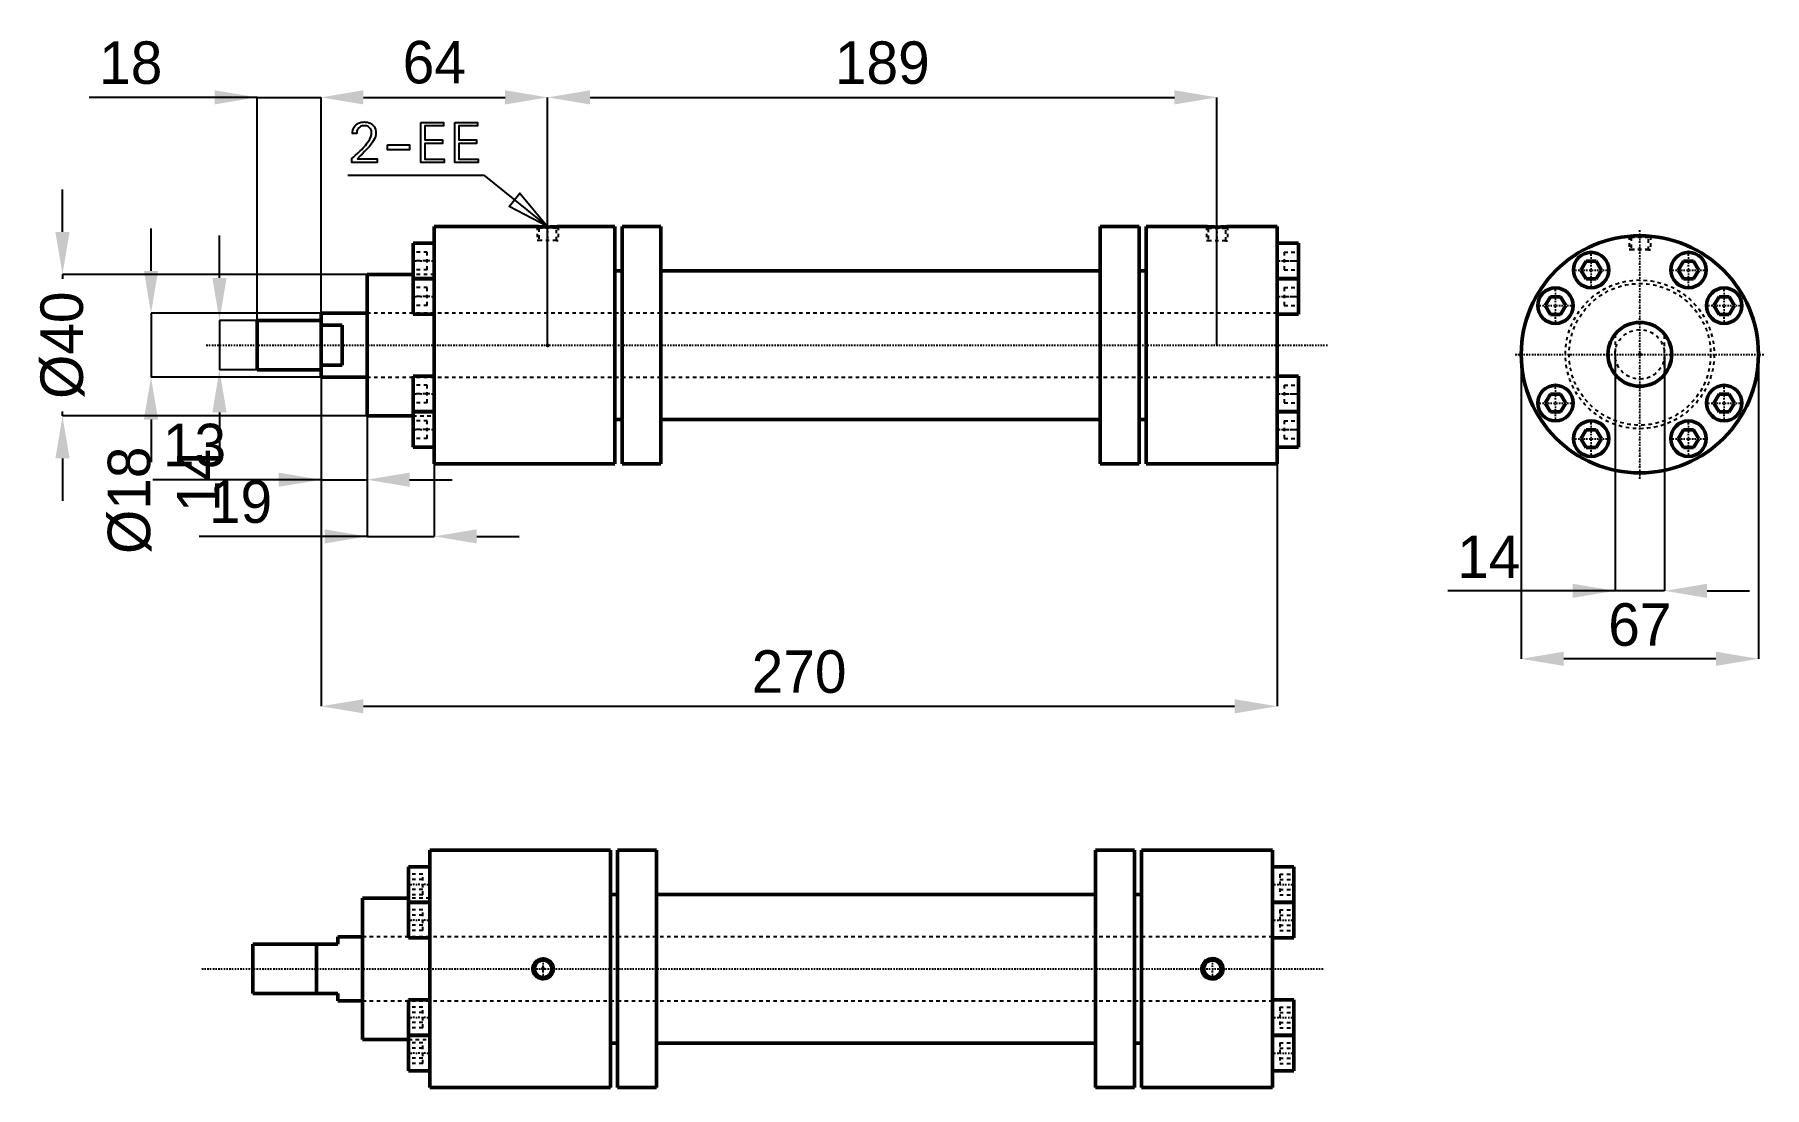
# Model space of a CAD drawing. Header units: millimetres. Extents: x -63 to 426, y -210 to 88.
import ezdxf

# ---------------------------------------------------------------- set-up
doc = ezdxf.new("R2010")
doc.units = ezdxf.units.MM
doc.linetypes.add('Center', pattern=[1.5, 0.45, -0.5, 0.05, -0.5])
doc.linetypes.add('Dashed', pattern=[2, 1, -1])
for name, color, linetype, lineweight in [('2d ConnectionPoints', 7, 'Continuous', 50), ('AM_0', 7, 'Continuous', 50), ('AM_5', 3, 'Continuous', 25), ('AM_7', 7, 'Center', 25), ('AM_9', 6, 'Dashed', 25)]:
    doc.layers.add(name, color=color, linetype=linetype, lineweight=lineweight)
doc.dimstyles.new('ISO-25', dxfattribs={"dimtxt": 2.5, "dimasz": 2.5, "dimexe": 1.25, "dimexo": 0.625, "dimtad": 1, "dimtxsty": 'Standard', "dimcen": 2.5, "dimadec": 0, "dimazin": 0, "dimtfac": 1, "dimtmove": 0, "dimatfit": 3, "dimfxl": 0, "dimarcsym": 0})

# ---------------------------------------------------------------- blocks, each defined once
blk = doc.blocks.new('1_REG160AM00C32100RC2M1415_0_in_REG160AM00C32100RCM1415_0')
at = {"layer": 'AM_0'}
for p, q in [((79.11, 33.5), (50, 33.5)), ((50, 33.5), (50, -33.5)), ((101, 33.5), (84.9, 33.5)), ((101, 33.5), (101, -33.5)), ((114, 33.5), (103, 33.5)), ((103, 33.5), (103, -33.5)), ((114, 33.5), (114, -33.5)), ((249, 33.5), (238, 33.5)), ((238, 33.5), (238, -33.5)), ((249, 33.5), (249, -33.5)), ((268.01, 33.5), (251, 33.5)), ((251, 33.5), (251, -33.5)), ((288, 33.5), (273.99, 33.5)), ((288, 33.5), (288, -33.5)), ((50, 28.82), (44, 28.82)), ((44, 28.82), (44, 18.82)), ((294, 28.82), (288, 28.82)), ((294, 28.82), (294, 18.82)), ((44, 20), (31, 20)), ((31, 20), (31, -20)), ((103, 21), (101, 21)), ((238, 21), (114, 21)), ((251, 21), (249, 21)), ((44, 18.82), (50, 18.82)), ((50, 18.75), (44, 18.75)), ((44, 18.75), (44, 8.75)), ((288, 18.82), (294, 18.82)), ((294, 18.75), (288, 18.75)), ((294, 18.75), (294, 8.75)), ((44, 8.75), (50, 8.75)), ((288, 8.75), (294, 8.75)), ((50, -8.75), (44, -8.75)), ((44, -8.75), (44, -18.75)), ((294, -8.75), (288, -8.75)), ((294, -8.75), (294, -18.75)), ((44, -18.75), (50, -18.75)), ((50, -18.82), (44, -18.82)), ((44, -18.82), (44, -28.82)), ((288, -18.75), (294, -18.75)), ((294, -18.82), (288, -18.82)), ((294, -18.82), (294, -28.82)), ((31, -20), (44, -20)), ((101, -21), (103, -21)), ((114, -21), (238, -21)), ((249, -21), (251, -21)), ((44, -28.82), (50, -28.82)), ((288, -28.82), (294, -28.82)), ((50, -33.5), (101, -33.5)), ((103, -33.5), (114, -33.5)), ((238, -33.5), (249, -33.5)), ((251, -33.5), (288, -33.5))]:
    blk.add_line(p, q, dxfattribs=at)
for points in [[(84.9, 33.5), (84.9, 33.5), (84.85, 33.5), (84.73, 33.49), (84.54, 33.47), (84.28, 33.46), (83.96, 33.44), (83.59, 33.42), (83.16, 33.4), (82.7, 33.39), (82.21, 33.38), (81.71, 33.39), (81.22, 33.39), (80.73, 33.41), (80.31, 33.42), (79.91, 33.44), (79.6, 33.46), (79.35, 33.48), (79.19, 33.49), (79.11, 33.5), (79.1, 33.5)], [(274, 33.5), (274, 33.5), (273.95, 33.5), (273.82, 33.49), (273.62, 33.47), (273.35, 33.45), (273.02, 33.43), (272.63, 33.41), (272.2, 33.4), (271.71, 33.38), (271.21, 33.38), (270.69, 33.38), (270.18, 33.39), (269.68, 33.4), (269.24, 33.42), (268.83, 33.44), (268.51, 33.46), (268.26, 33.48), (268.09, 33.49), (268.01, 33.5), (268, 33.5)]]:
    blk.add_lwpolyline(points, dxfattribs=at)
at = {"layer": 'AM_5', "linetype": 'Dashed'}
for p, q in [((79, 33.5), (79, 29.6)), ((79.54, 29.6), (79, 29.6)), ((84.46, 29.6), (85, 29.6)), ((85, 33.5), (85, 29.6)), ((268, 33.5), (268, 29.5)), ((268.54, 29.5), (268, 29.5)), ((273.46, 29.5), (274, 29.5)), ((274, 33.5), (274, 29.5))]:
    blk.add_line(p, q, dxfattribs=at)
at = {"layer": 'AM_7'}
for p, q in [((82, 33.8), (82, 29.4)), ((271, 33.7), (271, 29.3)), ((50.3, 23.82), (43.7, 23.82)), ((287.7, 23.82), (294.3, 23.82)), ((50.3, 13.75), (43.7, 13.75)), ((287.7, 13.75), (294.3, 13.75)), ((50.3, -13.75), (43.7, -13.75)), ((287.7, -13.75), (294.3, -13.75)), ((50.3, -23.82), (43.7, -23.82)), ((287.7, -23.82), (294.3, -23.82))]:
    blk.add_line(p, q, dxfattribs=at)
at = {"layer": 'AM_9'}
for p, q in [((79.1, 33.5), (79.54, 33.06)), ((79.54, 33.06), (79.54, 29.6)), ((84.46, 33.06), (79.54, 33.06)), ((84.46, 29.6), (79.54, 29.6)), ((84.46, 33.06), (84.9, 33.5)), ((84.46, 29.6), (84.46, 33.06)), ((268, 33.5), (268.54, 32.96)), ((268.54, 32.96), (268.54, 29.5)), ((273.46, 32.96), (268.54, 32.96)), ((273.46, 29.5), (268.54, 29.5)), ((273.46, 32.96), (274, 33.5)), ((273.46, 29.5), (273.46, 32.96)), ((48, 26.32), (44, 26.32)), ((48, 21.32), (48, 26.32)), ((290, 26.32), (294, 26.32)), ((290, 26.32), (290, 21.32)), ((48, 23.82), (44, 23.82)), ((48, 21.32), (44, 21.32)), ((50, 20), (44, 20)), ((290, 23.82), (294, 23.82)), ((290, 21.32), (294, 21.32)), ((48, 16.25), (44, 16.25)), ((48, 11.25), (48, 16.25)), ((290, 16.25), (294, 16.25)), ((290, 16.25), (290, 11.25)), ((48, 13.75), (44, 13.75)), ((48, 11.25), (44, 11.25)), ((290, 13.75), (294, 13.75)), ((290, 11.25), (294, 11.25)), ((288, 9), (31, 9)), ((31, -9), (288, -9)), ((48, -11.25), (44, -11.25)), ((48, -13.75), (44, -13.75)), ((48, -16.25), (48, -11.25)), ((290, -11.25), (294, -11.25)), ((290, -11.25), (290, -16.25)), ((290, -13.75), (294, -13.75)), ((48, -16.25), (44, -16.25)), ((290, -16.25), (294, -16.25)), ((44, -20), (50, -20)), ((48, -21.32), (44, -21.32)), ((48, -23.82), (44, -23.82)), ((48, -26.32), (48, -21.32)), ((290, -21.32), (294, -21.32)), ((290, -21.32), (290, -26.32)), ((290, -23.82), (294, -23.82)), ((48, -26.32), (44, -26.32)), ((290, -26.32), (294, -26.32))]:
    blk.add_line(p, q, dxfattribs=at)
blk = doc.blocks.new('2_REG160AM00C32100RC1M1415_0_in_REG160AM00C32100RCM1415_0')
at = {"layer": 'AM_0'}
for p, q in [((18, 7), (0, 7)), ((0, 7), (0, -7)), ((18, 9), (18, -9)), ((31, 9), (18, 9)), ((24, 5.66), (18, 5.66)), ((24, 5.66), (24, -5.66)), ((0, -7), (18, -7)), ((24, -5.66), (18, -5.66)), ((18, -9), (31, -9))]:
    blk.add_line(p, q, dxfattribs=at)
at = {"layer": 'AM_7'}
blk.add_line((-14.4, 0), (302.4, 0), dxfattribs=at)
at = {"layer": 'AM_9'}
for p, q in [((288, 9), (31, 9)), ((31, -9), (288, -9))]:
    blk.add_line(p, q, dxfattribs=at)
blk = doc.blocks.new('*D3')
at = {"layer": 'AM_5', "color": 0, "lineweight": -2}
for p, q in [((-55, 32), (-55, 44)), ((31, 20), (-55, 20)), ((-55, 20), (-55, 18.73)), ((-55, -20), (-55, -18.73)), ((31, -20), (-55, -20)), ((-55, -32), (-55, -44))]:
    blk.add_line(p, q, dxfattribs=at)
at = {"layer": 'AM_5', "color": 0}
for points in [[(-57, 32), (-53, 32), (-55, 20)], [(-53, -32), (-57, -32), (-55, -20)]]:
    blk.add_solid(points, dxfattribs=at)
at = {"layer": 'Defpoints', "color": 0}
for p in [(31, 20), (-55, -20), (31, -20)]:
    blk.add_point(p, dxfattribs=at)
at = {"layer": 'AM_5', "color": 0, "insert": (-55, 0), "char_height": 12, "attachment_point": 5, "rotation": 90}
blk.add_mtext('Ø40', dxfattribs=at)
blk = doc.blocks.new('*D4')
at = {"layer": 'AM_5', "color": 0, "lineweight": -2}
for p, q in [((-10.67, 19), (-10.67, 31)), ((0, 7), (-10.67, 7)), ((-10.67, 7), (-10.67, -7)), ((0, -7), (-10.67, -7)), ((-10.67, -19), (-10.67, -31))]:
    blk.add_line(p, q, dxfattribs=at)
at = {"layer": 'AM_5', "color": 0}
for points in [[(-12.67, 19), (-8.67, 19), (-10.67, 7)], [(-8.67, -19), (-12.67, -19), (-10.67, -7)]]:
    blk.add_solid(points, dxfattribs=at)
at = {"layer": 'Defpoints', "color": 0}
for p in [(0, 7), (-10.67, -7), (0, -7)]:
    blk.add_point(p, dxfattribs=at)
at = {"layer": 'AM_5', "color": 0, "insert": (-16.67, -38.2), "char_height": 12, "attachment_point": 5, "rotation": 90}
blk.add_mtext('14', dxfattribs=at)
blk = doc.blocks.new('*D5')
at = {"layer": 'AM_5', "color": 0, "lineweight": -2}
for p, q in [((-30, 21), (-30, 33)), ((18, 9), (-30, 9)), ((-30, 9), (-30, -9)), ((18, -9), (-30, -9)), ((-30, -21), (-30, -33))]:
    blk.add_line(p, q, dxfattribs=at)
at = {"layer": 'AM_5', "color": 0}
for points in [[(-32, 21), (-28, 21), (-30, 9)], [(-28, -21), (-32, -21), (-30, -9)]]:
    blk.add_solid(points, dxfattribs=at)
at = {"layer": 'Defpoints', "color": 0}
for p in [(18, 9), (-30, -9), (18, -9)]:
    blk.add_point(p, dxfattribs=at)
at = {"layer": 'AM_5', "color": 0, "insert": (-36, -43.8), "char_height": 12, "attachment_point": 5, "rotation": 90}
blk.add_mtext('Ø18', dxfattribs=at)
blk = doc.blocks.new('*D6')
at = {"layer": 'AM_5', "color": 0, "lineweight": -2}
for p, q in [((0, 70), (-47.44, 70)), ((-12, 70), (-24, 70)), ((0, 0), (0, 70)), ((0, 70), (18, 70)), ((18, 0), (18, 70)), ((30, 70), (42, 70))]:
    blk.add_line(p, q, dxfattribs=at)
at = {"layer": 'AM_5', "color": 0}
for points in [[(-12, 68), (-12, 72), (0, 70)], [(30, 72), (30, 68), (18, 70)]]:
    blk.add_solid(points, dxfattribs=at)
at = {"layer": 'Defpoints', "color": 0}
for p in [(18, 70), (0, 0), (18, 0)]:
    blk.add_point(p, dxfattribs=at)
at = {"layer": 'AM_5', "color": 0, "insert": (-35.72, 79.73), "char_height": 12, "attachment_point": 5}
blk.add_mtext('18', dxfattribs=at)
blk = doc.blocks.new('*D7')
at = {"layer": 'AM_5', "color": 0, "lineweight": -2}
for p, q in [((18, 0), (18, 70)), ((30, 70), (70, 70)), ((82, 0), (82, 70))]:
    blk.add_line(p, q, dxfattribs=at)
at = {"layer": 'AM_5', "color": 0}
for points in [[(30, 72), (30, 68), (18, 70)], [(70, 68), (70, 72), (82, 70)]]:
    blk.add_solid(points, dxfattribs=at)
at = {"layer": 'Defpoints', "color": 0}
for p in [(82, 70), (18, 0), (82, 0)]:
    blk.add_point(p, dxfattribs=at)
at = {"layer": 'AM_5', "color": 0, "insert": (50, 79.86), "char_height": 12, "attachment_point": 5}
blk.add_mtext('64', dxfattribs=at)
blk = doc.blocks.new('*D8')
at = {"layer": 'AM_5', "color": 0, "lineweight": -2}
for p, q in [((18, 0), (18, -38)), ((31, 0), (31, -38)), ((18, -38), (-29.44, -38)), ((6, -38), (-6, -38)), ((18, -38), (31, -38)), ((43, -38), (55, -38))]:
    blk.add_line(p, q, dxfattribs=at)
at = {"layer": 'AM_5', "color": 0}
for points in [[(6, -40), (6, -36), (18, -38)], [(43, -36), (43, -40), (31, -38)]]:
    blk.add_solid(points, dxfattribs=at)
at = {"layer": 'Defpoints', "color": 0}
for p in [(18, 0), (31, 0), (31, -38)]:
    blk.add_point(p, dxfattribs=at)
at = {"layer": 'AM_5', "color": 0, "insert": (-17.72, -28.27), "char_height": 12, "attachment_point": 5}
blk.add_mtext('13', dxfattribs=at)
blk = doc.blocks.new('*D9')
at = {"layer": 'AM_5', "color": 0, "lineweight": -2}
for p, q in [((31, 0), (31, -54)), ((50, 0), (50, -54)), ((31, -54), (-16.44, -54)), ((19, -54), (7, -54)), ((31, -54), (50, -54)), ((62, -54), (74, -54))]:
    blk.add_line(p, q, dxfattribs=at)
at = {"layer": 'AM_5', "color": 0}
for points in [[(19, -56), (19, -52), (31, -54)], [(62, -52), (62, -56), (50, -54)]]:
    blk.add_solid(points, dxfattribs=at)
at = {"layer": 'Defpoints', "color": 0}
for p in [(31, 0), (50, 0), (50, -54)]:
    blk.add_point(p, dxfattribs=at)
at = {"layer": 'AM_5', "color": 0, "insert": (-4.72, -44.27), "char_height": 12, "attachment_point": 5}
blk.add_mtext('19', dxfattribs=at)
blk = doc.blocks.new('*D10')
at = {"layer": 'AM_5', "color": 0, "lineweight": -2}
for p, q in [((18, 0), (18, -102)), ((288, 0), (288, -102)), ((30, -102), (276, -102))]:
    blk.add_line(p, q, dxfattribs=at)
at = {"layer": 'AM_5', "color": 0}
for points in [[(30, -100), (30, -104), (18, -102)], [(276, -104), (276, -100), (288, -102)]]:
    blk.add_solid(points, dxfattribs=at)
at = {"layer": 'Defpoints', "color": 0}
for p in [(18, 0), (288, 0), (288, -102)]:
    blk.add_point(p, dxfattribs=at)
at = {"layer": 'AM_5', "color": 0, "insert": (153, -92.27), "char_height": 12, "attachment_point": 5}
blk.add_mtext('270', dxfattribs=at)
blk = doc.blocks.new('*D11')
at = {"layer": 'AM_5', "color": 0, "lineweight": -2}
for p, q in [((82, 0), (82, 70)), ((94, 70), (259, 70)), ((271, 0), (271, 70))]:
    blk.add_line(p, q, dxfattribs=at)
at = {"layer": 'AM_5', "color": 0}
for points in [[(94, 72), (94, 68), (82, 70)], [(259, 68), (259, 72), (271, 70)]]:
    blk.add_solid(points, dxfattribs=at)
at = {"layer": 'Defpoints', "color": 0}
for p in [(271, 70), (82, 0), (271, 0)]:
    blk.add_point(p, dxfattribs=at)
at = {"layer": 'AM_5', "color": 0, "insert": (176.5, 79.73), "char_height": 12, "attachment_point": 5}
blk.add_mtext('189', dxfattribs=at)
blk = doc.blocks.new('1_REG160AM00C32100RC2M1415_0_in_REG160AM00C32100RCM1415_4')
at = {"layer": 'AM_0'}
for p, q in [((50, 33.5), (50, -33.5)), ((101, 33.5), (50, 33.5)), ((101, 33.5), (101, -33.5)), ((103, 33.5), (103, -33.5)), ((114, 33.5), (103, 33.5)), ((114, 33.5), (114, -33.5)), ((238, 33.5), (238, -33.5)), ((249, 33.5), (238, 33.5)), ((249, 33.5), (249, -33.5)), ((251, 33.5), (251, -33.5)), ((288, 33.5), (251, 33.5)), ((288, 33.5), (288, -33.5)), ((44, 28.82), (44, 18.82)), ((50, 28.82), (44, 28.82)), ((294, 28.82), (288, 28.82)), ((294, 28.82), (294, 18.82)), ((31, 20), (31, -20)), ((44, 20), (31, 20)), ((103, 21), (101, 21)), ((238, 21), (114, 21)), ((251, 21), (249, 21)), ((44, 18.82), (50, 18.82)), ((44, 18.75), (44, 8.75)), ((50, 18.75), (44, 18.75)), ((288, 18.82), (294, 18.82)), ((294, 18.75), (288, 18.75)), ((294, 18.75), (294, 8.75)), ((44, 8.75), (50, 8.75)), ((288, 8.75), (294, 8.75)), ((44, -8.75), (44, -18.75)), ((50, -8.75), (44, -8.75)), ((294, -8.75), (288, -8.75)), ((294, -8.75), (294, -18.75)), ((44, -18.75), (50, -18.75)), ((44, -18.82), (44, -28.82)), ((50, -18.82), (44, -18.82)), ((288, -18.75), (294, -18.75)), ((294, -18.82), (288, -18.82)), ((294, -18.82), (294, -28.82)), ((31, -20), (44, -20)), ((101, -21), (103, -21)), ((114, -21), (238, -21)), ((249, -21), (251, -21)), ((44, -28.82), (50, -28.82)), ((288, -28.82), (294, -28.82)), ((50, -33.5), (101, -33.5)), ((103, -33.5), (114, -33.5)), ((238, -33.5), (249, -33.5)), ((251, -33.5), (288, -33.5))]:
    blk.add_line(p, q, dxfattribs=at)
for points in [[(79.99, 2), (80.31, 2.26), (80.68, 2.48), (81.13, 2.65), (81.61, 2.76), (82.11, 2.78), (82.61, 2.72), (83.09, 2.58), (83.55, 2.35), (83.95, 2.06), (84.3, 1.7), (84.56, 1.3), (84.76, 0.85), (84.87, 0.41), (84.9, -0.06), (84.85, -0.5), (84.73, -0.94), (84.54, -1.35), (84.28, -1.72), (83.96, -2.05), (83.59, -2.33), (83.16, -2.55), (82.7, -2.7), (82.21, -2.78), (81.71, -2.77), (81.22, -2.68), (80.73, -2.5), (80.31, -2.26), (79.91, -1.93), (79.6, -1.56), (79.35, -1.13), (79.19, -0.7), (79.11, -0.23), (79.11, 0.22), (79.19, 0.67), (79.33, 1.09), (79.55, 1.49), (79.99, 2)], [(268.92, 2.07), (269.26, 2.34), (269.64, 2.56), (270.11, 2.75), (270.61, 2.85), (271.12, 2.87), (271.64, 2.81), (272.14, 2.66), (272.61, 2.42), (273.02, 2.12), (273.39, 1.74), (273.66, 1.33), (273.86, 0.87), (273.97, 0.41), (274, -0.08), (273.95, -0.53), (273.82, -0.98), (273.62, -1.4), (273.35, -1.78), (273.02, -2.12), (272.63, -2.41), (272.2, -2.64), (271.71, -2.79), (271.21, -2.87), (270.69, -2.86), (270.18, -2.77), (269.68, -2.58), (269.24, -2.33), (268.83, -1.99), (268.51, -1.61), (268.26, -1.16), (268.09, -0.71), (268.01, -0.23), (268.01, 0.24), (268.09, 0.7), (268.24, 1.13), (268.47, 1.54), (268.92, 2.07)]]:
    blk.add_lwpolyline(points, dxfattribs=at)
for centre in [(82, 0), (271, 0)]:
    blk.add_circle(centre, 2.46, dxfattribs=at)
at = {"layer": 'AM_5'}
for centre in [(82, 0), (271, 0)]:
    blk.add_arc(centre, 3, 75, 15, dxfattribs=at)
at = {"layer": 'AM_7'}
for p, q in [((50.3, 23.82), (43.7, 23.82)), ((287.7, 23.82), (294.3, 23.82)), ((50.3, 13.75), (43.7, 13.75)), ((287.7, 13.75), (294.3, 13.75)), ((82, -2.58), (82, 2.58)), ((271, -2.58), (271, 2.58)), ((50.3, -13.75), (43.7, -13.75)), ((287.7, -13.75), (294.3, -13.75)), ((50.3, -23.82), (43.7, -23.82)), ((287.7, -23.82), (294.3, -23.82))]:
    blk.add_line(p, q, dxfattribs=at)
at = {"layer": 'AM_9'}
for p, q in [((48, 26.7), (44, 26.7)), ((48, 25.26), (44, 25.26)), ((48, 20.93), (48, 26.7)), ((290, 26.7), (294, 26.7)), ((290, 26.7), (290, 20.93)), ((290, 25.26), (294, 25.26)), ((48, 22.37), (44, 22.37)), ((48, 20.93), (44, 20.93)), ((50, 20), (44, 20)), ((290, 22.37), (294, 22.37)), ((290, 20.93), (294, 20.93)), ((48, 16.64), (44, 16.64)), ((48, 15.19), (44, 15.19)), ((48, 10.86), (48, 16.64)), ((290, 16.64), (294, 16.64)), ((290, 16.64), (290, 10.86)), ((290, 15.19), (294, 15.19)), ((48, 12.31), (44, 12.31)), ((48, 10.86), (44, 10.86)), ((290, 12.31), (294, 12.31)), ((290, 10.86), (294, 10.86)), ((288, 9), (31, 9)), ((31, -9), (288, -9)), ((48, -10.86), (44, -10.86)), ((48, -12.31), (44, -12.31)), ((48, -16.64), (48, -10.86)), ((290, -10.86), (294, -10.86)), ((290, -10.86), (290, -16.64)), ((290, -12.31), (294, -12.31)), ((48, -15.19), (44, -15.19)), ((48, -16.64), (44, -16.64)), ((290, -15.19), (294, -15.19)), ((290, -16.64), (294, -16.64)), ((44, -20), (50, -20)), ((48, -20.93), (44, -20.93)), ((48, -22.37), (44, -22.37)), ((48, -26.7), (48, -20.93)), ((290, -20.93), (294, -20.93)), ((290, -20.93), (290, -26.7)), ((290, -22.37), (294, -22.37)), ((48, -25.26), (44, -25.26)), ((48, -26.7), (44, -26.7)), ((290, -25.26), (294, -25.26)), ((290, -26.7), (294, -26.7))]:
    blk.add_line(p, q, dxfattribs=at)
blk = doc.blocks.new('2_REG160AM00C32100RC1M1415_0_in_REG160AM00C32100RCM1415_4')
at = {"layer": 'AM_0'}
for p, q in [((0, 7), (0, -7)), ((24, 7), (0, 7)), ((18, 7), (18, -7)), ((31, 9), (24, 9)), ((24, 9), (24, 7)), ((0, -7), (24, -7)), ((24, -7), (24, -9)), ((24, -9), (31, -9))]:
    blk.add_line(p, q, dxfattribs=at)
at = {"layer": 'AM_7'}
blk.add_line((-14.4, 0), (302.4, 0), dxfattribs=at)
at = {"layer": 'AM_9'}
for p, q in [((288, 9), (31, 9)), ((31, -9), (288, -9))]:
    blk.add_line(p, q, dxfattribs=at)
blk = doc.blocks.new('1_REG160AM00C32100RC2M1415_0_in_REG160AM00C32100RCM1415_2')
at = {"layer": 'AM_0'}
for p, q in [((-15.19, 26.32), (-16.64, 23.82)), ((-12.31, 26.32), (-15.19, 26.32)), ((-10.86, 23.82), (-12.31, 26.32)), ((12.31, 26.32), (10.86, 23.82)), ((15.19, 26.32), (12.31, 26.32)), ((16.64, 23.82), (15.19, 26.32)), ((-16.64, 23.82), (-15.19, 21.32)), ((-15.19, 21.32), (-12.31, 21.32)), ((-12.31, 21.32), (-10.86, 23.82)), ((10.86, 23.82), (12.31, 21.32)), ((12.31, 21.32), (15.19, 21.32)), ((15.19, 21.32), (16.64, 23.82)), ((-25.26, 16.25), (-26.7, 13.75)), ((-22.37, 16.25), (-25.26, 16.25)), ((-20.93, 13.75), (-22.37, 16.25)), ((22.37, 16.25), (20.93, 13.75)), ((25.26, 16.25), (22.37, 16.25)), ((26.7, 13.75), (25.26, 16.25)), ((-26.7, 13.75), (-25.26, 11.25)), ((-25.26, 11.25), (-22.37, 11.25)), ((-22.37, 11.25), (-20.93, 13.75)), ((20.93, 13.75), (22.37, 11.25)), ((22.37, 11.25), (25.26, 11.25)), ((25.26, 11.25), (26.7, 13.75)), ((-25.26, -11.25), (-26.7, -13.75)), ((-26.7, -13.75), (-25.26, -16.25)), ((-22.37, -11.25), (-25.26, -11.25)), ((-20.93, -13.75), (-22.37, -11.25)), ((-22.37, -16.25), (-20.93, -13.75)), ((22.37, -11.25), (20.93, -13.75)), ((20.93, -13.75), (22.37, -16.25)), ((25.26, -11.25), (22.37, -11.25)), ((26.7, -13.75), (25.26, -11.25)), ((25.26, -16.25), (26.7, -13.75)), ((-25.26, -16.25), (-22.37, -16.25)), ((22.37, -16.25), (25.26, -16.25)), ((-15.19, -21.32), (-16.64, -23.82)), ((-16.64, -23.82), (-15.19, -26.32)), ((-12.31, -21.32), (-15.19, -21.32)), ((-10.86, -23.82), (-12.31, -21.32)), ((-12.31, -26.32), (-10.86, -23.82)), ((12.31, -21.32), (10.86, -23.82)), ((10.86, -23.82), (12.31, -26.32)), ((15.19, -21.32), (12.31, -21.32)), ((16.64, -23.82), (15.19, -21.32)), ((15.19, -26.32), (16.64, -23.82)), ((-15.19, -26.32), (-12.31, -26.32)), ((12.31, -26.32), (15.19, -26.32))]:
    blk.add_line(p, q, dxfattribs=at)
for centre, radius in [((0, 0), 33.5), ((-13.75, 23.82), 5), ((13.75, 23.82), 5), ((-23.82, 13.75), 5), ((23.82, 13.75), 5), ((0, 0), 9), ((-23.82, -13.75), 5), ((23.82, -13.75), 5), ((-13.75, -23.82), 5), ((13.75, -23.82), 5)]:
    blk.add_circle(centre, radius, dxfattribs=at)
at = {"layer": 'AM_5', "linetype": 'Dashed'}
for p, q in [((-3, 33.37), (-3, 29.5)), ((-2.46, 29.6), (-3, 29.6)), ((-2.46, 29.5), (-3, 29.5)), ((2.46, 29.6), (3, 29.6)), ((2.46, 29.5), (3, 29.5)), ((3, 33.37), (3, 29.5))]:
    blk.add_line(p, q, dxfattribs=at)
at = {"layer": 'AM_7'}
for p, q in [((0, -35.17), (0, 35.17)), ((-13.75, 18.57), (-13.75, 29.07)), ((13.75, 18.57), (13.75, 29.07)), ((-19, 23.82), (-8.5, 23.82)), ((8.5, 23.82), (19, 23.82)), ((-23.82, 8.5), (-23.82, 19)), ((23.82, 8.5), (23.82, 19)), ((-29.07, 13.75), (-18.57, 13.75)), ((18.57, 13.75), (29.07, 13.75)), ((-35.17, 0), (35.17, 0)), ((-23.82, -19), (-23.82, -8.5)), ((23.82, -19), (23.82, -8.5)), ((-29.07, -13.75), (-18.57, -13.75)), ((18.57, -13.75), (29.07, -13.75)), ((-13.75, -29.07), (-13.75, -18.57)), ((13.75, -29.07), (13.75, -18.57)), ((-19, -23.82), (-8.5, -23.82)), ((8.5, -23.82), (19, -23.82))]:
    blk.add_line(p, q, dxfattribs=at)
at = {"layer": 'AM_9'}
for p, q in [((-2.87, 33.37), (-2.46, 32.96)), ((-2.78, 33.38), (-2.46, 33.06)), ((-2.46, 33.06), (-2.46, 29.5)), ((2.46, 33.06), (-2.46, 33.06)), ((2.46, 32.96), (-2.46, 32.96)), ((2.46, 29.6), (-2.46, 29.6)), ((2.46, 29.5), (-2.46, 29.5)), ((2.46, 33.06), (2.78, 33.38)), ((2.46, 32.96), (2.87, 33.37)), ((2.46, 29.5), (2.46, 33.06))]:
    blk.add_line(p, q, dxfattribs=at)
for radius in [21, 20]:
    blk.add_circle((0, 0), radius, dxfattribs=at)
blk = doc.blocks.new('2_REG160AM00C32100RC1M1415_0_in_REG160AM00C32100RCM1415_2')
at = {"layer": 'AM_0'}
blk.add_circle((0, 0), 9, dxfattribs=at)
at = {"layer": 'AM_9'}
for p, q in [((-7, 5.66), (-7, -5.66)), ((7, -5.66), (7, 5.66))]:
    blk.add_line(p, q, dxfattribs=at)
blk.add_circle((0, 0), 7, dxfattribs=at)
blk = doc.blocks.new('*D20')
at = {"layer": 'AM_5', "color": 0, "lineweight": -2}
for p, q in [((383.41, -2.58), (383.41, -69.38)), ((397.41, -2.58), (397.41, -69.38)), ((383.41, -69.38), (336.16, -69.38)), ((397.41, -69.38), (383.41, -69.38)), ((409.41, -69.38), (421.41, -69.38))]:
    blk.add_line(p, q, dxfattribs=at)
at = {"layer": 'AM_5', "color": 0}
for points in [[(371.41, -71.38), (371.41, -67.38), (383.41, -69.38)], [(409.41, -67.38), (409.41, -71.38), (397.41, -69.38)]]:
    blk.add_solid(points, dxfattribs=at)
at = {"layer": 'Defpoints', "color": 0}
for p in [(383.41, -2.58), (397.41, -2.58), (383.41, -69.38)]:
    blk.add_point(p, dxfattribs=at)
at = {"layer": 'AM_5', "color": 0, "insert": (347.76, -59.78), "char_height": 12, "attachment_point": 5}
blk.add_mtext('14', dxfattribs=at)
blk = doc.blocks.new('*D21')
at = {"layer": 'AM_5', "color": 0, "lineweight": -2}
for p, q in [((356.91, -2.58), (356.91, -88.58)), ((423.91, -2.58), (423.91, -88.58)), ((411.91, -88.58), (368.91, -88.58))]:
    blk.add_line(p, q, dxfattribs=at)
at = {"layer": 'AM_5', "color": 0}
for points in [[(368.91, -86.58), (368.91, -90.58), (356.91, -88.58)], [(411.91, -90.58), (411.91, -86.58), (423.91, -88.58)]]:
    blk.add_solid(points, dxfattribs=at)
at = {"layer": 'Defpoints', "color": 0}
for p in [(356.91, -2.58), (423.91, -2.58), (356.91, -88.58)]:
    blk.add_point(p, dxfattribs=at)
at = {"layer": 'AM_5', "color": 0, "insert": (390.41, -78.98), "char_height": 12, "attachment_point": 5}
blk.add_mtext('67', dxfattribs=at)

msp = doc.modelspace()

# ---------------------------------------------------------------- linework, layer by layer
at = {"layer": '2d ConnectionPoints'}
for p in [(0, 0), (0, 0), (82, 0), (390.412, -2.585), (390.412, -2.585), (390.412, -2.585), (-1.27, -176.149), (-1.27, -176.149), (80.73, -176.149)]:
    msp.add_point(p, dxfattribs=at)
at = {"layer": 'AM_5'}
for p, q in [((25.6, 48), (64, 48)), ((64, 48), (82, 33.5))]:
    msp.add_line(p, q, dxfattribs=at)
for points in [[(27.152, 53.066), (27.152, 53.066), (27.666, 53.536), (28.398, 54.222), (28.398, 54.222), (29.084, 54.886), (29.516, 55.317), (29.516, 55.317), (29.929, 55.751), (30.522, 56.433), (30.522, 56.433), (31.081, 57.153), (31.434, 57.653), (31.434, 57.653), (31.746, 58.151), (32.084, 58.862), (32.084, 58.862), (32.266, 59.527), (32.3, 59.946), (32.3, 59.946), (32.29, 60.181), (32.234, 60.513), (32.234, 60.513), (32.13, 60.822), (32.035, 61.015), (32.035, 61.015), (31.921, 61.193), (31.72, 61.43), (31.72, 61.43), (31.483, 61.629), (31.306, 61.74), (31.306, 61.74), (31.116, 61.833), (30.813, 61.933), (30.813, 61.933), (30.491, 61.987), (30.264, 61.997), (30.264, 61.997), (30.014, 61.987), (29.66, 61.931), (29.66, 61.931), (29.331, 61.828), (29.126, 61.732), (29.126, 61.732), (28.935, 61.617), (28.681, 61.408), (28.681, 61.408), (28.467, 61.156), (28.346, 60.964), (28.346, 60.964), (28.245, 60.755), (28.135, 60.415), (28.135, 60.415), (28.076, 60.042), (28.065, 59.774), (26.895, 59.774), (26.895, 59.774), (26.913, 60.175), (27.008, 60.732), (27.008, 60.732), (27.184, 61.237), (27.347, 61.545), (27.347, 61.545), (27.541, 61.827), (27.879, 62.196), (27.879, 62.196), (28.273, 62.501), (28.568, 62.668), (28.568, 62.668), (28.882, 62.806), (29.376, 62.955), (29.376, 62.955), (29.9, 63.035), (30.264, 63.05), (30.264, 63.05), (30.606, 63.036), (31.101, 62.961), (31.101, 62.961), (31.575, 62.821), (31.879, 62.692), (31.879, 62.692), (32.167, 62.535), (32.553, 62.249), (32.553, 62.249), (32.885, 61.903), (33.076, 61.639), (33.076, 61.639), (33.238, 61.351), (33.413, 60.882), (33.413, 60.882), (33.507, 60.368), (33.525, 60.001), (33.525, 60.001), (33.498, 59.585), (33.359, 58.946), (33.359, 58.946), (33.1, 58.288), (32.862, 57.84), (32.862, 57.84), (32.588, 57.394), (32.143, 56.749), (32.143, 56.749), (31.659, 56.133), (31.313, 55.738), (31.313, 55.738), (30.942, 55.337), (30.318, 54.686), (30.318, 54.686), (29.615, 53.977), (29.102, 53.472), (28.275, 52.661), (33.86, 52.653), (33.86, 51.6), (26.739, 51.6), (26.739, 52.692), (27.152, 53.066)], [(46.204, 62.91), (52.553, 62.91), (52.553, 61.943), (47.358, 61.943), (47.358, 57.965), (52.35, 57.965), (52.35, 57.013), (47.358, 57.013), (47.358, 52.567), (52.756, 52.567), (52.756, 51.6), (46.204, 51.6), (46.204, 62.91)], [(55.804, 62.91), (62.153, 62.91), (62.153, 61.943), (56.958, 61.943), (56.958, 57.965), (61.95, 57.965), (61.95, 57.013), (56.958, 57.013), (56.958, 52.567), (62.356, 52.567), (62.356, 51.6), (55.804, 51.6), (55.804, 62.91)], [(36.76, 56.623), (43, 56.623), (43, 55.219), (36.76, 55.219), (36.76, 56.623)], [(82, 33.5), (71.149, 39.159), (74.161, 42.897), (82, 33.5)]]:
    msp.add_lwpolyline(points, dxfattribs=at)

# ---------------------------------------------------------------- block references
for name, p in [('1_REG160AM00C32100RC2M1415_0_in_REG160AM00C32100RCM1415_0', (0, 0)), ('1_REG160AM00C32100RC2M1415_0_in_REG160AM00C32100RCM1415_2', (390.412, -2.585)), ('2_REG160AM00C32100RC1M1415_0_in_REG160AM00C32100RCM1415_0', (0, 0)), ('2_REG160AM00C32100RC1M1415_0_in_REG160AM00C32100RCM1415_2', (390.412, -2.585)), ('1_REG160AM00C32100RC2M1415_0_in_REG160AM00C32100RCM1415_4', (-1.27, -176.149)), ('2_REG160AM00C32100RC1M1415_0_in_REG160AM00C32100RCM1415_4', (-1.27, -176.149))]:
    msp.add_blockref(name, p)

# ---------------------------------------------------------------- dimensions: what is measured, and where the dimension line sits
for base, p1, p2, text, picture, middle in [((18, 70), (0, 0), (18, 0), '18', '*D6', (-35.719, 70)), ((82, 70), (18, 0), (82, 0), '64', '*D7', (50, 70)), ((271, 70), (82, 0), (271, 0), '189', '*D11', (176.5, 70)), ((31, -38), (18, 0), (31, 0), '13', '*D8', (-17.719, -38)), ((50, -54), (31, 0), (50, 0), '19', '*D9', (-4.719, -54)), ((288, -102), (18, 0), (288, 0), '270', '*D10', (153, -102)), ((383.412, -69.385), (397.412, -2.585), (383.412, -2.585), '14', '*D20', (347.762, -69.385)), ((356.912, -88.585), (423.912, -2.585), (356.912, -2.585), '67', '*D21', (390.412, -88.585))]:
    dim = msp.add_linear_dim(base=base, p1=p1, p2=p2, text=text, dimstyle='ISO-25', override={"dimtxt": 12, "dimasz": 12, "dimexe": 0, "dimexo": 0, "dimgap": 3.6}, dxfattribs=at)
    dim.commit()
    dim.dimension.update_dxf_attribs({"geometry": picture, "text_midpoint": middle, "dimtype": 160})
for base, p1, p2, text, picture, middle in [((-55, -20), (31, 20), (31, -20), 'Ø40', '*D3', (-55, 0)), ((-30, -9), (18, 9), (18, -9), 'Ø18', '*D5', (-36, -43.8)), ((-10.667, -7), (0, 7), (0, -7), '14', '*D4', (-16.667, -38.2))]:
    dim = msp.add_linear_dim(base=base, p1=p1, p2=p2, angle=90, text=text, dimstyle='ISO-25', override={"dimtxt": 12, "dimasz": 12, "dimexe": 0, "dimexo": 0, "dimgap": 3.6}, dxfattribs=at)
    dim.commit()
    dim.dimension.update_dxf_attribs({"geometry": picture, "text_midpoint": middle, "dimtype": 160, "text_rotation": 90})

doc.saveas('drawing.dxf')
